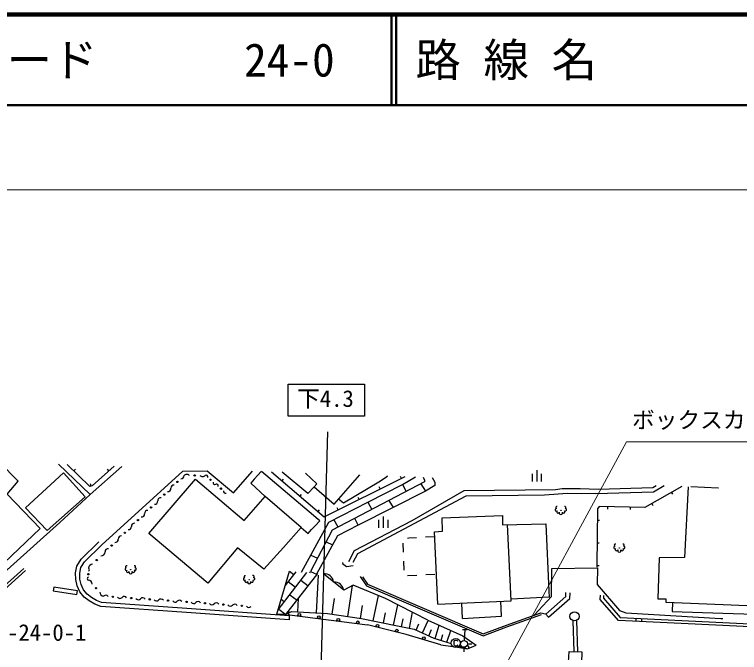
# Model space of a CAD drawing. Units: millimetres, scale not verified. Extents: x 40000 to 680000, y 20000 to 380000.
# Drawn here: x 136253 to 216050, y 309736 to 380000 of the extents above; entities that cross this region are included whole.
import ezdxf
from ezdxf.enums import TextEntityAlignment as Align

# ---------------------------------------------------------------- set-up
doc = ezdxf.new("R2010")
doc.units = ezdxf.units.MM
doc.header["$LTSCALE"] = 1000
for name, color, linetype, lineweight in [('M-BGD', 7, 'Continuous', 25), ('M-BMK-SRVR', 3, 'Continuous', 25), ('M-STR-HTXT', 7, 'Continuous', 13), ('M-STR-STRC', 7, 'Continuous', 25), ('M-TTL', 2, 'Continuous', 140), ('M-TTL-LINE', 7, 'Continuous', 50)]:
    doc.layers.add(name, color=color, linetype=linetype, lineweight=lineweight)
doc.layers.add('M-TTL-TXT', color=7, linetype='Continuous')
doc.styles.add('ＭＳ ゴシック', font='')
doc.styles.get('ＭＳ ゴシック').set_extended_font_data('MS Gothic')

msp = doc.modelspace()

# ---------------------------------------------------------------- linework, layer by layer
at = {"layer": 'M-BGD'}
for p, q in [((142780, 329731), (142954, 329910)), ((146652, 329745), (146486, 329932)), ((168537, 327237), (165711, 329596)), ((193766, 328556), (193766, 329806)), ((165715, 328641), (165877, 328831)), ((168278, 329505), (169545, 328317)), ((178842, 328908), (178731, 329130)), ((193266, 328556), (193266, 329431)), ((194266, 328556), (194266, 329431)), ((144686, 328062), (144628, 328305)), ((169242, 327993), (168537, 327237)), ((169242, 327993), (169545, 328317)), ((176517, 327751), (176406, 327974)), ((178962, 328222), (179367, 327461)), ((180970, 328303), (181496, 327500)), ((208565, 327373), (208689, 327156)), ((167803, 323500), (163834, 326900)), ((167690, 326956), (167852, 327146)), ((174193, 326593), (174081, 326817)), ((177459, 326460), (177922, 325693)), ((171868, 325436), (171757, 325660)), ((175133, 326289), (175571, 325469)), ((201534, 325784), (201529, 325534)), ((204025, 325730), (204020, 325480)), ((206399, 326142), (206522, 325925)), ((169665, 325270), (169828, 325461)), ((171873, 323528), (171413, 324391)), ((174094, 323760), (173708, 324491)), ((176365, 323479), (176365, 324354)), ((176865, 323479), (176865, 324729)), ((177365, 323479), (177365, 324354)), ((200392, 324316), (200642, 324314)), ((190909, 315444), (190502, 323816)), ((182497, 322491), (181499, 322428)), ((170564, 321930), (171247, 321580)), ((178987, 321793), (179024, 320793)), ((179669, 322313), (179503, 322299)), ((180501, 322365), (179669, 322313)), ((200368, 321825), (200618, 321823)), ((168866, 320450), (169600, 320108)), ((179062, 319794), (179100, 318795)), ((200345, 319333), (200595, 319331)), ((133147, 315289), (137270, 318982)), ((133347, 315066), (137470, 318758)), ((165145, 313971), (166517, 318692)), ((165281, 314439), (168436, 318544)), ((166048, 317077), (167245, 318636)), ((166135, 313909), (169627, 318452)), ((166987, 318299), (166509, 318666)), ((168751, 318519), (168837, 318668)), ((168837, 318668), (169482, 318374)), ((169534, 318470), (169514, 318461)), ((172483, 316589), (170260, 318403)), ((167780, 317689), (168572, 317080)), ((169506, 314109), (169708, 318240)), ((174312, 318091), (174984, 317090)), ((174566, 318071), (175117, 317251)), ((179520, 318214), (180519, 318265)), ((181518, 318316), (182516, 318366)), ((140574, 316943), (140511, 316528)), ((143184, 316545), (140574, 316943)), ((167170, 316897), (166377, 317506)), ((173528, 317169), (172483, 316589)), ((172929, 313712), (173445, 317123)), ((177072, 315700), (173528, 317169)), ((174984, 317090), (187828, 311583)), ((175117, 317251), (187833, 311799)), ((140511, 316528), (143120, 316129)), ((143120, 316129), (143184, 316545)), ((166561, 316104), (167354, 315494)), ((175740, 313217), (176316, 316013)), ((196926, 315899), (196948, 316346)), ((197366, 315687), (197397, 316311)), ((200720, 315587), (200743, 316043)), ((201092, 316026), (201077, 315710)), ((165951, 315311), (165611, 315573)), ((167440, 314210), (167514, 315702)), ((171223, 313970), (171481, 315676)), ((181763, 313286), (177072, 315700)), ((182859, 315052), (190909, 315444)), ((189868, 313741), (189788, 315389)), ((194731, 313968), (196926, 315899)), ((195028, 313630), (197366, 315687)), ((202744, 313261), (200720, 315587)), ((201077, 315710), (202910, 313604)), ((208671, 315238), (208636, 314264)), ((166499, 313789), (155213, 314593)), ((165342, 314518), (166135, 313909)), ((174340, 313499), (174554, 314910)), ((177980, 312755), (178442, 314995)), ((185580, 313476), (185496, 315180)), ((166467, 313340), (155178, 314144)), ((166135, 313909), (165145, 313971)), ((166135, 313909), (166740, 314244)), ((166499, 313789), (166467, 313340)), ((166507, 313890), (175091, 312773)), ((166740, 314244), (170694, 314050)), ((170694, 314050), (174458, 313481)), ((176860, 312986), (177091, 314106)), ((179727, 312412), (180064, 314161)), ((185580, 313476), (189868, 313741)), ((190387, 312748), (194187, 314114)), ((190456, 312560), (194255, 313926)), ((194187, 314114), (194697, 314012)), ((194697, 314012), (194731, 313968)), ((194731, 313968), (195028, 313630)), ((208636, 314264), (214234, 314063)), ((214234, 314063), (217661, 313941)), ((174458, 313481), (178397, 312669)), ((178853, 312581), (179022, 313455)), ((180456, 312211), (180774, 312903)), ((181148, 311894), (181783, 313278)), ((181763, 313286), (185613, 311570)), ((197723, 313242), (197827, 309834)), ((198123, 313271), (198228, 309817)), ((214221, 312701), (202744, 313261)), ((202910, 313604), (214224, 313051)), ((204665, 313168), (204685, 313517)), ((205294, 313137), (205315, 313486)), ((214225, 313051), (219030, 312817)), ((179378, 311735), (175091, 312773)), ((178397, 312669), (180228, 312316)), ((180228, 312316), (182392, 311324)), ((181843, 311575), (182161, 312270)), ((182545, 311276), (183005, 312733)), ((183853, 310862), (184266, 312170)), ((185564, 312281), (186063, 312252)), ((185813, 312266), (185745, 311061)), ((187828, 311583), (190456, 312560)), ((187833, 311799), (190387, 312748)), ((219013, 312467), (214221, 312701)), ((183168, 310595), (179378, 311735)), ((182392, 311324), (184329, 310712)), ((183199, 311069), (183405, 311723)), ((185613, 311570), (187068, 310539)), ((183168, 310595), (184501, 310394)), ((184662, 311009), (184591, 310896)), ((184591, 310896), (184591, 310672)), ((184591, 310672), (184639, 310582)), ((184639, 310582), (184685, 310533)), ((184775, 311074), (184662, 311009)), ((184685, 310533), (184771, 310489)), ((184771, 310489), (184907, 310489)), ((184911, 311074), (184775, 311074)), ((184907, 310489), (184999, 310535)), ((185001, 311030), (184911, 311074)), ((184999, 310535), (185043, 310579)), ((185043, 310942), (185001, 311030)), ((185196, 310438), (186101, 310152)), ((185349, 310696), (185320, 310697)), ((186099, 310683), (186598, 310678)), ((186101, 310152), (187068, 310539)), ((185023, 310315), (186101, 310152)), ((185718, 310312), (185712, 309812)), ((197242, 308667), (197292, 309856)), ((197292, 309856), (198711, 309797)), ((198711, 309797), (198659, 308608))]:
    msp.add_line(p, q, dxfattribs=at)
for points in [[(132731, 317381), (139095, 323380), (135447, 327156), (136668, 328606), (134556, 330712)], [(148056, 330229), (144592, 327138), (141094, 330478)], [(147228, 330258), (144792, 328087), (144537, 328027), (142044, 330444)], [(145856, 321595), (154778, 329711), (157446, 329749), (160344, 327311), (162437, 329714)], [(163402, 329679), (163030, 329255), (162645, 328814), (162260, 328374), (163834, 326900)], [(167803, 323500), (168559, 322859), (168944, 323299), (169329, 323677), (169842, 324244), (169464, 324563), (169150, 324820), (163435, 329678)], [(164546, 329638), (170354, 324683), (179251, 329112)], [(167803, 323500), (165876, 321296), (163695, 318905), (160796, 321280), (157520, 317374), (151030, 322827), (156166, 328810), (161539, 324274), (163834, 326900)], [(167852, 318589), (170857, 324107), (175133, 326289), (178962, 328222), (180390, 329071)], [(181217, 329041), (181380, 328708), (181378, 328517), (171232, 323191), (168837, 318668)], [(169545, 328317), (169242, 327993), (171448, 326068), (174272, 329290)], [(182238, 329005), (182521, 328507), (182517, 328126), (181496, 327500), (177922, 325693), (174094, 323760), (171796, 322576), (169482, 318374)], [(177251, 329183), (177319, 329126), (176360, 328500), (172465, 326186), (171927, 326615)], [(173040, 319772), (173686, 320971), (180004, 324278), (185751, 327588), (195786, 327689), (196550, 327808), (198519, 327791), (200487, 327709), (206522, 327908), (206895, 328122)], [(207758, 328091), (206580, 327399), (200228, 327204), (197116, 327232), (194574, 327065), (185936, 326953), (174000, 320587), (173483, 319641)], [(209705, 328021), (205613, 325696), (200596, 325804), (200403, 325552), (200345, 319333), (200343, 319143)], [(210396, 327996), (210007, 320198), (207211, 320159), (207046, 315655)], [(213699, 327878), (213698, 327843), (210678, 327986)], [(144592, 327138), (141239, 324047), (133252, 316902)], [(182859, 315052), (182471, 323020), (183360, 323105), (183309, 324565), (189981, 324822), (189971, 323806), (194735, 323891), (195077, 316490), (195109, 315826), (190901, 315621)], [(214244, 315021), (218595, 314852), (218995, 322418)], [(155178, 314144), (145746, 314816), (145084, 315059), (144465, 315410), (143935, 315835), (143456, 316402), (143155, 317066), (142992, 317772), (142983, 318495), (143120, 319248), (143595, 319998), (145540, 321915)], [(155213, 314593), (145841, 315260), (145274, 315468), (144719, 315784), (144250, 316159), (143840, 316645), (143584, 317211), (143441, 317826), (143434, 318457), (143547, 319081), (143947, 319714), (145856, 321595)], [(172340, 319651), (172339, 319524), (172781, 319203), (173544, 319323)], [(193454, 313851), (195359, 315889), (195388, 318998), (200406, 319079), (200388, 317239), (202838, 314361), (203535, 314100), (214008, 313498), (214229, 313493)], [(207046, 315655), (207933, 315633), (207928, 315267), (214243, 315021)]]:
    msp.add_lwpolyline(points, dxfattribs=at)
msp.add_lwpolyline([(141630, 329512), (137465, 325679), (139855, 323182), (144018, 326889)], close=True, dxfattribs=at)
for centre, radius in [((156083, 329235), 75), ((157825, 328755), 75), ((154188, 328526), 75), ((152740, 327124), 75), ((158967, 327781), 75), ((151292, 325722), 75), ((196392, 325388), 19.3), ((149843, 324320), 75), ((148395, 322918), 75), ((146947, 321516), 75), ((202830, 321239), 19.3), ((145308, 319918), 75), ((144386, 318360), 75), ((149043, 318858), 19.3), ((162082, 317765), 19.3), ((145221, 316823), 75), ((147076, 315875), 75), ((149104, 315733), 75), ((151133, 315591), 75), ((153161, 315448), 75), ((155189, 315306), 75), ((157217, 315164), 75), ((159245, 315021), 75), ((161273, 314879), 75), ((167600, 313899), 150), ((169748, 313619), 150), ((197890, 313714), 500), ((171896, 313340), 150), ((174044, 313060), 150), ((176193, 312660), 150), ((178342, 312140), 150), ((181309, 311311), 150), ((184826, 310774), 500), ((185724, 310687), 375)]:
    msp.add_circle(centre, radius, dxfattribs=at)
for centre, radius, start, end in [((154598, 329189), 316, 261.29508, 6.84042), ((155207, 328949), 405, 44.11284, 136.62962), ((156959, 329520), 405, 224.11284, 316.62962), ((157345, 329061), 203, 342.20442, 116.89429), ((153778, 327863), 316, 81.29508, 186.84042), ((158304, 328450), 203, 162.20442, 296.89429), ((158488, 328087), 203, 342.20442, 116.89429), ((153150, 327787), 316, 261.29508, 6.84042), ((159446, 327476), 203, 162.20442, 296.89429), ((151702, 326386), 316, 261.29508, 6.84042), ((152330, 326461), 316, 81.29508, 186.84042), ((195902, 325450), 143, 88.64898, 305.51898), ((195945, 325707), 121, 70.51908, 250.51898), ((196815, 325715), 121, 290.51898, 110.51898), ((196863, 325459), 143, 235.51898, 92.38878), ((150253, 324984), 316, 261.29508, 6.84042), ((150882, 325059), 316, 81.29508, 186.84042), ((196067, 325218), 143, 125.51898, 342.38878), ((196386, 325116), 191, 162.08408, 18.95398), ((196702, 325224), 143, 198.64898, 55.51898), ((148805, 323582), 316, 261.29508, 6.84042), ((149433, 323657), 316, 81.29508, 186.84042), ((147985, 322255), 316, 81.29508, 186.84042), ((147357, 322180), 316, 261.29508, 6.84042), ((202383, 321558), 121, 70.51908, 250.51898), ((203252, 321566), 121, 290.51898, 110.51898), ((145750, 320840), 473, 271.8181, 357.07627), ((146537, 320853), 316, 81.29508, 186.84042), ((202339, 321301), 143, 88.64898, 305.51898), ((202505, 321069), 143, 125.51898, 342.38878), ((202823, 320967), 191, 162.08408, 18.95398), ((203139, 321075), 143, 198.64898, 55.51898), ((203301, 321310), 143, 235.51898, 92.38878), ((144865, 318997), 473, 91.8181, 177.07627), ((148597, 319177), 121, 70.51908, 250.51898), ((149466, 319185), 121, 290.51898, 110.51898), ((144345, 318856), 172, 285.21441, 73.67996), ((148553, 318920), 143, 88.64898, 305.51898), ((148719, 318688), 143, 125.51898, 342.38878), ((149037, 318586), 191, 162.08408, 18.95398), ((149353, 318694), 143, 198.64898, 55.51898), ((149514, 318929), 143, 235.51898, 92.38878), ((170368, 317401), 1008, 5.39833, 96.17262), ((144428, 317864), 172, 105.21441, 253.67996), ((144369, 317268), 431, 359.07448, 88.56069), ((161591, 317828), 143, 88.64898, 305.51898), ((161635, 318084), 121, 70.51908, 250.51898), ((161757, 317595), 143, 125.51898, 342.38878), ((162391, 317601), 143, 198.64898, 55.51898), ((162504, 318092), 121, 290.51898, 110.51898), ((162553, 317836), 143, 235.51898, 92.38878), ((162075, 317493), 191, 162.08408, 18.95398), ((171480, 316494), 1008, 5.40017, 96.17191), ((146073, 316378), 431, 179.07448, 268.56069), ((146302, 315733), 321, 33.60508, 138.36893), ((147851, 316017), 321, 213.60508, 318.36893), ((148330, 315591), 321, 33.60508, 138.36893), ((149879, 315875), 321, 213.60508, 318.36893), ((150358, 315449), 321, 33.60508, 138.36893), ((151907, 315733), 321, 213.60508, 318.36893), ((152386, 315306), 321, 33.60508, 138.36893), ((153935, 315590), 321, 213.60508, 318.36893), ((154414, 315164), 321, 33.60508, 138.36893), ((155963, 315448), 321, 213.60508, 318.36893), ((156443, 315022), 321, 33.60508, 138.36893), ((157991, 315306), 321, 213.60508, 318.36893), ((158471, 314879), 321, 33.60508, 138.36893), ((160019, 315163), 321, 213.60508, 318.36893), ((160499, 314737), 321, 33.60508, 138.36893), ((162047, 315021), 321, 213.60508, 318.36893), ((166526, 314039), 150, 82.58678, 262.58465), ((186123, 310300), 150, 261.40581, 81.41175)]:
    msp.add_arc(centre, radius, start, end, dxfattribs=at)
at = {"layer": 'M-STR-HTXT'}
for p, q in [((69584, 360700), (558278, 360700)), ((184347, 297331), (203600, 332933)), ((203600, 332933), (252885, 332933))]:
    msp.add_line(p, q, dxfattribs=at)
at = {"layer": 'M-STR-STRC'}
for p, q in [((166391, 335774), (166391, 339274)), ((166391, 339274), (174791, 339274)), ((174791, 339274), (174791, 335774)), ((174791, 335774), (166391, 335774)), ((169322, 284712), (170745, 334055))]:
    msp.add_line(p, q, dxfattribs=at)
at = {"layer": 'M-TTL'}
msp.add_line((680000, 380000), (40000, 380000), dxfattribs=at)
at = {"layer": 'M-TTL-LINE'}
for p, q in [((177750, 380000), (177750, 370000)), ((178250, 380000), (178250, 370000)), ((40000, 370000), (680000, 370000))]:
    msp.add_line(p, q, dxfattribs=at)

# ---------------------------------------------------------------- texts
at = {"layer": 'M-BMK-SRVR', "style": 'ＭＳ ゴシック'}
msp.add_text('006-24-0-1', height=1833, dxfattribs=at).set_placement((131695, 310473), align=Align.BOTTOM_LEFT)
at = {"layer": 'M-STR-HTXT', "style": 'ＭＳ ゴシック'}
msp.add_text('ボックスカルバート\u3000L=24.2 W=5.0 H=4.0', height=1833, dxfattribs=at).set_placement((227940, 335354), align=Align.MIDDLE_CENTER)
at = {"layer": 'M-STR-STRC', "style": 'ＭＳ ゴシック'}
msp.add_text('下4.3', height=1833, dxfattribs=at).set_placement((170478, 336237), align=Align.BOTTOM_CENTER)
at = {"layer": 'M-TTL-TXT', "style": 'ＭＳ ゴシック'}
for s, p in [('図面コード', (120380, 375000)), ('24-0', (161521, 375000)), ('路 線 名', (180380, 375000))]:
    msp.add_text(s, height=3666, dxfattribs=at).set_placement(p, align=Align.MIDDLE_LEFT)

doc.saveas('drawing.dxf')
